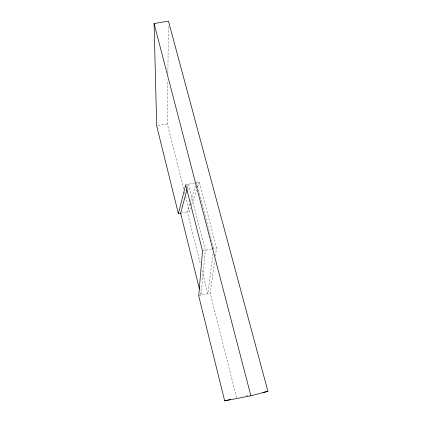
<?xml version="1.0" encoding="UTF-8"?>
<svg xmlns="http://www.w3.org/2000/svg" width="422" height="422" viewBox="0 0 422 422"><rect width="100%" height="100%" fill="white"/><g stroke="black" fill="none" stroke-linecap="round" stroke-linejoin="round"><path stroke-width="0.32" stroke-dasharray="2.11 1.58" d="M183.792 188.998L167.297 123.831L167.782 81.029M167.872 73.127L168.42 25.051M213.078 253.633L207.882 293.733L201.806 269.605M236.658 397.819L210.172 293.2L214.729 260.796M215.368 256.26L216.549 247.835L199.29 181.993L185.675 184.825M187.389 188.038L188.402 184.261L205.329 250.336L201.004 295.331L199.896 290.879M189.826 203.731L187.247 211.828L200.524 264.525M190.623 201.241L195.581 185.675M181.217 213.115L189.452 211.353L190.501 208.231M191.546 205.108L196.568 190.116M197.617 186.993L199.29 181.993M198.704 295.869L210.172 293.2M202.518 250.963L211.448 248.975M212.087 248.832L216.549 247.835M246.226 395.847L248.141 395.456M157.939 125.65L167.297 123.831M196.573 182.562L213.748 248.458M184.599 192.189L185.084 194.104M185.733 196.663L189.452 211.353"/><path stroke-width="0.63" d="M178.4 213.717L185.675 184.825L202.518 250.963L198.704 295.869L224.668 400.9L250.868 395.757L267.917 391.373L168.462 21.1L154.083 23.574L156.694 125.893L178.4 213.717L180.859 213.194M187.215 188.671L180.616 213.247L199.421 288.97M224.668 400.9L230.349 399.444M262.816 392.428L267.917 391.373M154.083 23.574L250.868 395.757"/></g></svg>
